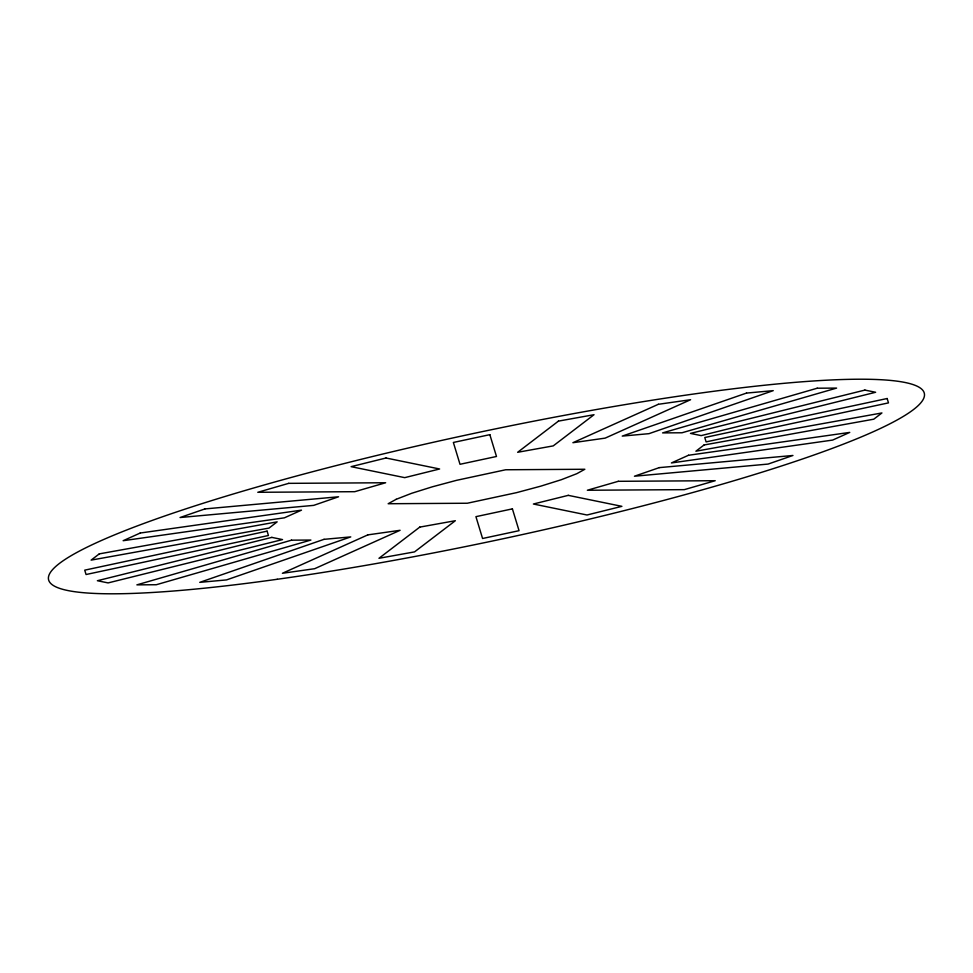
<?xml version="1.0" encoding="UTF-8"?>
<svg xmlns="http://www.w3.org/2000/svg" width="973" height="973" viewBox="0 0 973 973"><rect width="100%" height="100%" fill="white"/><g stroke="black" fill="none" stroke-linecap="round" stroke-linejoin="round"><path stroke-width="1.46" d="M99.282 553.88L91.121 560.12L269.01 528.084L277.159 521.856L99.282 553.88M419.764 527.111L378.971 558.295L414.547 551.886L455.34 520.713L419.764 527.111M558.453 421.114L517.66 452.287L553.236 445.889L594.029 414.705L558.453 421.114M704.051 444.977L695.89 451.217L873.766 419.193L881.927 412.953L704.051 444.977M396.193 499.307L388.166 503.734L467.32 503.236L516.517 492.654L540.781 486.159L561.348 479.701L576.807 473.693L584.834 469.266L505.68 469.764L456.483 480.346L432.219 486.841L411.652 493.299L396.193 499.307M140.234 533.022L123.145 540.708L284.396 517.831L301.484 510.156L140.234 533.022M367.855 534.87L282.413 573.279L314.656 568.706L400.098 530.297L367.855 534.87M658.344 404.294L572.902 442.703L605.145 438.13L690.587 399.721L658.344 404.294M688.495 455.267L671.406 462.953L832.657 440.076L849.745 432.401L688.495 455.267M204.902 508.928L180.054 517.527L313.695 505.376L338.555 496.777L204.902 508.928M324.021 539.334L199.757 582.353L226.49 579.92L350.754 536.901L324.021 539.334M746.51 393.08L622.246 436.099L648.979 433.666L773.243 390.647L746.51 393.08M659.305 467.624L634.445 476.223L768.098 464.072L792.946 455.473L659.305 467.624M288.713 483.35L257.784 492.289L354.719 491.693L385.649 482.754L288.713 483.35M291.511 540.173L136.889 584.858L156.276 584.737L310.898 540.051L291.511 540.173M817.211 388.215L662.589 432.9L681.976 432.778L836.598 388.093L817.211 388.215M618.281 481.307L587.351 490.246L684.287 489.65L715.216 480.711L618.281 481.307M386.001 458.003L351.107 466.663L404.719 477.646L439.614 468.986L386.001 458.003M271.82 537.388L97.373 580.723L108.1 582.912L282.535 539.589L271.82 537.388M864.9 390.088L690.465 433.411L701.18 435.612L875.627 392.277L864.9 390.088M568.281 495.354L533.386 504.014L586.999 514.997L621.893 506.337L568.281 495.354M489.845 434.663L453.369 442.46L460.01 464.291L496.485 456.483L489.845 434.663M267.101 531.136L84.724 570.154L86.062 574.52L268.426 535.503L267.101 531.136M887.157 398.516L704.78 437.522L706.106 441.888L888.483 402.883L887.157 398.516M512.406 508.867L475.931 516.663L482.572 538.495L519.047 530.686L512.406 508.867M277.22 579.276A447.629 54.549 -12 0 0 924.35 393.457A447.629 54.549 -12 0 0 257.93 486.768A447.629 54.549 -12 0 0 277.22 579.276"/></g></svg>
